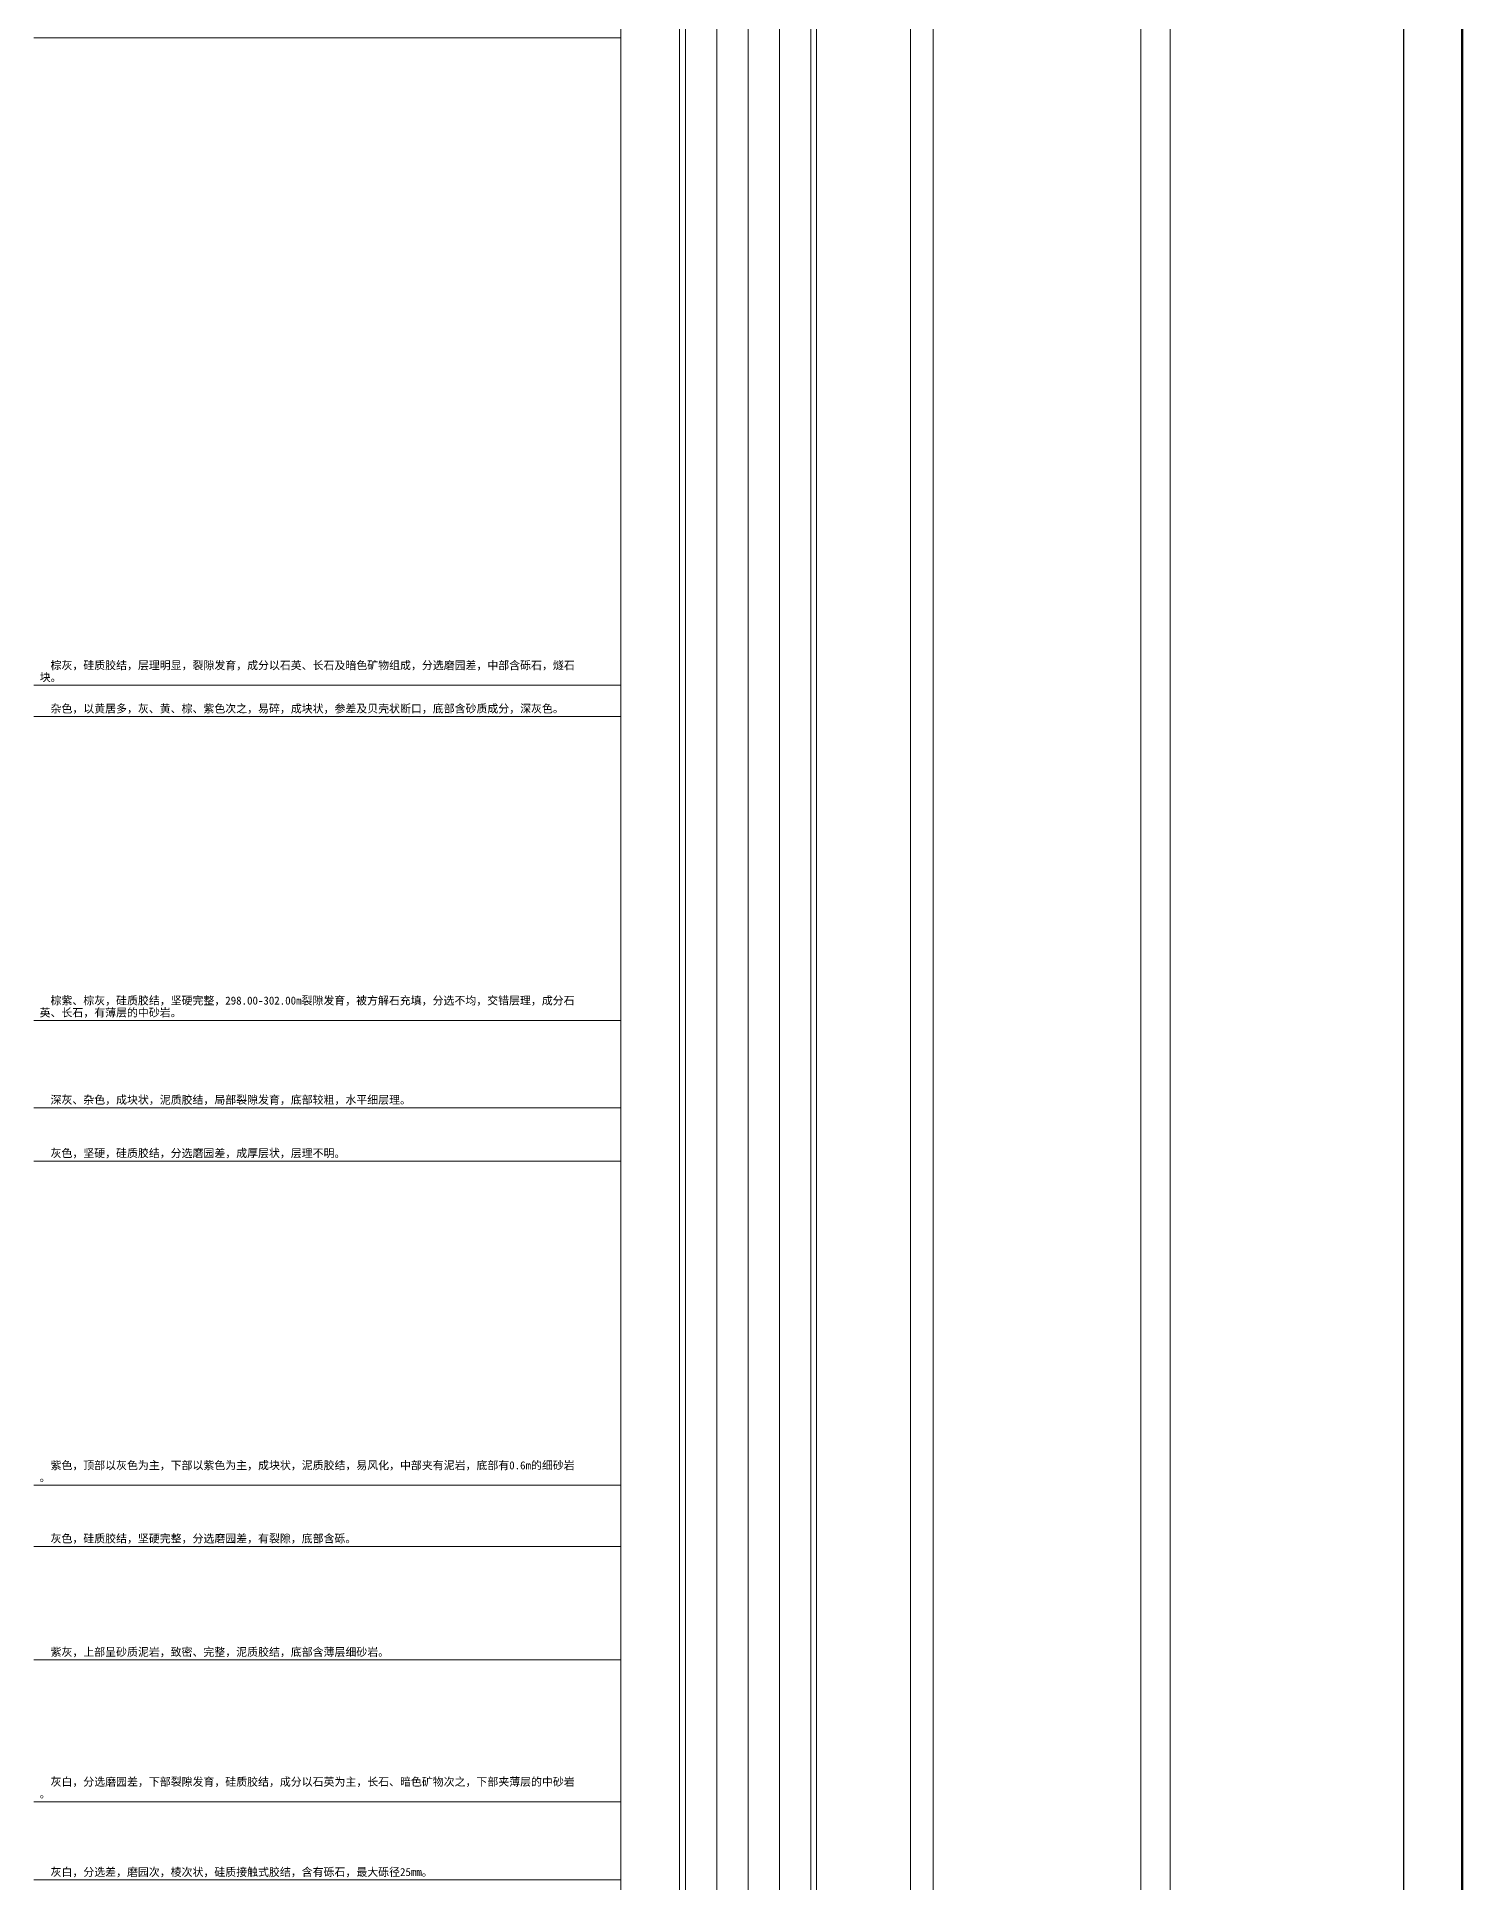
# Model space of a CAD drawing. Header units: inches. Extents: x -27 to 109, y -724 to 26.
# Drawn here: x 36 to 108.9, y -346.4 to -252.1 of the extents above; entities that cross this region are included whole.
import ezdxf

# ---------------------------------------------------------------- set-up
doc = ezdxf.new("R2010")
doc.units = ezdxf.units.IN
doc.header["$MEASUREMENT"] = 0
doc.layers.get('0').update_dxf_attribs({"lineweight": 0})
for name, color, linetype, lineweight, true_color in [('自然伽玛', 5, 'Continuous', 0, 0x0000ff), ('自然电位', 1, 'Continuous', 0, 0xff0000), ('视电阻率', 3, 'Continuous', 0, 0x00ff00)]:
    doc.layers.add(name, color=color, linetype=linetype, lineweight=lineweight, true_color=true_color)
doc.styles.add('宋体', font='')
doc.styles.get('宋体').set_extended_font_data('宋体')

msp = doc.modelspace()

# ---------------------------------------------------------------- linework, layer by layer
at = {"lineweight": 100}
msp.add_line((108.882, 26.296), (108.882, -724.212), dxfattribs=at)
at = {"lineweight": 30}
msp.add_line((105.882, 23.296), (105.882, -721.212), dxfattribs=at)
at = {"linetype": 'Continuous', "lineweight": 15}
for p, q in [((65.882, 0.896), (65.882, -693.554)), ((68.882, 0.896), (68.882, -693.554)), ((69.19, 0.896), (69.19, -693.554)), ((69.19, 0.896), (69.19, -693.554)), ((70.79, 0.896), (70.79, -693.554)), ((70.79, 0.896), (70.79, -693.554)), ((72.39, 0.896), (72.39, -693.554)), ((72.39, 0.896), (72.39, -693.554)), ((73.99, 0.896), (73.99, -693.554)), ((73.99, 0.896), (73.99, -693.554)), ((75.59, 0.896), (75.59, -693.554)), ((75.59, 0.896), (75.59, -693.554)), ((75.882, 0.896), (75.882, -693.554)), ((35.882, -252.104), (65.882, -252.104)), ((35.882, -285.204), (65.882, -285.204)), ((35.882, -286.804), (65.882, -286.804)), ((35.882, -302.344), (65.882, -302.344)), ((35.882, -306.804), (65.882, -306.804)), ((35.882, -309.534), (65.882, -309.534)), ((35.882, -326.104), (65.882, -326.104)), ((35.882, -329.234), (65.882, -329.234)), ((35.882, -335.034), (65.882, -335.034)), ((35.882, -342.284), (65.882, -342.284)), ((35.882, -346.284), (65.882, -346.284))]:
    msp.add_line(p, q, dxfattribs=at)
at = {"layer": '自然伽玛', "linetype": 'Continuous', "lineweight": 15}
msp.add_line((105.882, 0.896), (105.882, -693.554), dxfattribs=at)
at = {"layer": '自然电位', "linetype": 'Continuous', "lineweight": 15}
for p, q in [((80.682, 0.896), (80.682, -693.554)), ((93.964, 0.896), (93.964, -693.554))]:
    msp.add_line(p, q, dxfattribs=at)
at = {"layer": '视电阻率', "linetype": 'Continuous', "lineweight": 15}
for p, q in [((81.851, 0.896), (81.851, -693.554)), ((92.466, 0.896), (92.466, -693.554))]:
    msp.add_line(p, q, dxfattribs=at)

# ---------------------------------------------------------------- texts
at = {"style": '宋体'}
for s, height, p in [('  棕灰，硅质胶结，层理明显，裂隙发育，成分以石英、长石及暗色矿物组成，分选磨园差，中部含砾石，燧石', 0.4092, (36.182, -284.39)), ('块。', 0.4092, (36.182, -285.004)), ('  杂色，以黄居多，灰、黄、棕、紫色次之，易碎，成块状，参差及贝壳状断口，底部含砂质成分，深灰色。', 0.4092, (36.182, -286.604)), ('英、长石，有薄层的中砂岩。', 0.4092, (36.182, -302.144)), ('  棕紫、棕灰，硅质胶结，坚硬完整，298.00-302.00m裂隙发育，被方解石充填，分选不均，交错层理，成分石', 0.4092, (36.182, -301.53)), ('  深灰、杂色，成块状，泥质胶结，局部裂隙发育，底部较粗，水平细层理。', 0.4092, (36.182, -306.604)), ('  灰色，坚硬，硅质胶结，分选磨园差，成厚层状，层理不明。', 0.4092, (36.182, -309.334)), ('  紫色，顶部以灰色为主，下部以紫色为主，成块状，泥质胶结，易风化，中部夹有泥岩，底部有0.6m的细砂岩', 0.4092, (36.182, -325.29)), ('。', 0.409, (36.182, -325.904)), ('  灰色，硅质胶结，坚硬完整，分选磨园差，有裂隙，底部含砾。', 0.4092, (36.182, -329.034)), ('  紫灰，上部呈砂质泥岩，致密、完整，泥质胶结，底部含薄层细砂岩。', 0.4092, (36.182, -334.834)), ('  灰白，分选磨园差，下部裂隙发育，硅质胶结，成分以石英为主，长石、暗色矿物次之，下部夹薄层的中砂岩', 0.4092, (36.182, -341.47)), ('。', 0.409, (36.182, -342.084)), ('  灰白，分选差，磨园次，棱次状，硅质接触式胶结，含有砾石，最大砾径25mm。', 0.4092, (36.182, -346.084))]:
    msp.add_text(s, height=height, dxfattribs=at).set_placement(p)

doc.saveas('drawing.dxf')
